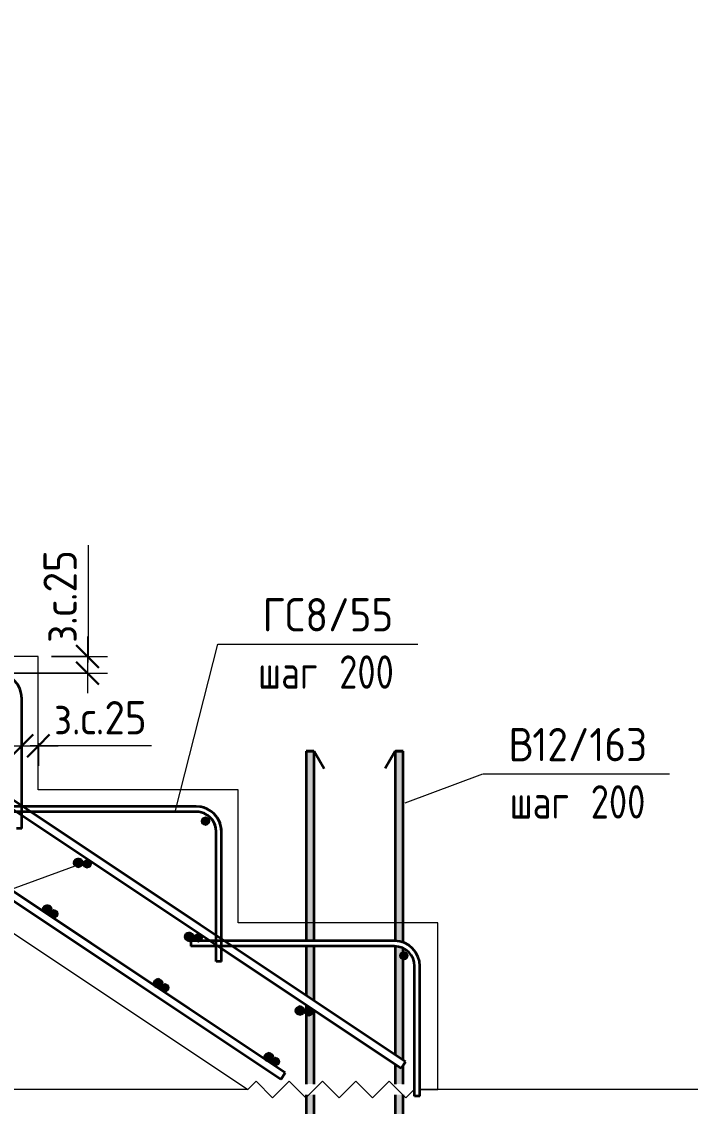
# Model space of a CAD drawing. Header units: millimetres. Extents: x 2384 to 38512, y -3571 to 48684.
# Drawn here: x 19628 to 20632, y -2595 to -967 of the extents above; entities that cross this region are included whole.
import ezdxf

# ---------------------------------------------------------------- set-up
doc = ezdxf.new("R2010")
doc.units = ezdxf.units.MM
doc.linetypes.add('01 Штриховая _2 мм_', pattern=[3, 2, -1])
for name, color, linetype, lineweight in [('AA_Dim', 7, 'Continuous', 9), ('AA_Dim-20', 7, 'Continuous', 9), ('AA_Oformlenie', 7, 'Continuous', 9), ('AA_Vinoska', 7, 'Continuous', 9), ('AF_Lestnica', 7, '01 Штриховая _2 мм_', 9), ('KR_Armatura', 7, 'Continuous', 20), ('KR_Armatura_Tonkie', 7, 'Continuous', 20), ('KR_Fundament', 7, 'Continuous', 20)]:
    doc.layers.add(name, color=color, linetype=linetype, lineweight=lineweight)
doc.styles.add('ISOCPEUR_1', font='isocpeur.ttf', dxfattribs={"width": 0.9, "height": 50})
doc.styles.add('ISOCPEUR_2', font='isocpeur.ttf', dxfattribs={"width": 0.8, "height": 50})
doc.dimstyles.new('00_Точн_3_знака__прозр_', dxfattribs={"dimscale": 304.8, "dimtxt": 49.799059, "dimasz": 0.111549, "dimexe": 0.098425, "dimexo": 0.065617, "dimgap": 0.006562, "dimtad": 1, "dimdec": 3, "dimrnd": 0.001, "dimdsep": 46, "dimtxsty": 'ISOCPEUR_1', "dimblk1": 'OBLIQUE', "dimblk2": 'OBLIQUE', "dimsah": 1, "dimcen": 0.09, "dimdle": 0.098425, "dimazin": 0, "dimtfac": 1, "dimtdec": 4, "dimtix": 1, "dimtmove": 1, "dimatfit": 3, "dimfxl": 1, "dimtvp": 1, "dimtolj": 1, "dimtzin": 0, "dimlwd": 18, "dimlwe": 18, "dimarcsym": 2})

# ---------------------------------------------------------------- blocks, each defined once
blk = doc.blocks.new('Лестницы 2 - Лестницы 2-3683097-Сечение 3')
at = {"layer": 'AF_Lestnica', "linetype": 'Continuous', "lineweight": 20}
for p, q in [((42995, -1327), (44859.4, -2570)), ((44545, -1920), (44245, -1920)), ((44545, -2120), (44545, -1920)), ((44845, -2120), (44545, -2120)), ((44845, -2320), (44845, -2120)), ((45145, -2320), (44845, -2320)), ((45145, -2570), (45145, -2320)), ((45109.4, -2570), (45110, -2570)), ((45118, -2570), (45145, -2570))]:
    blk.add_line(p, q, dxfattribs=at)
blk = doc.blocks.new('265_Выпуск П одной длины _НесАрм_РабПлоск_ - В1 _d12_ t250-V68-Сечение 3')
at = {"layer": 'KR_Armatura_Tonkie', "lineweight": 35}
for p, q in [((44947, -2062), (44947, -2347)), ((44958.8, -2062), (44947.2, -2062)), ((44947.2, -2062), (44958.8, -2062)), ((44959, -2347), (44959, -2062)), ((44959, -2062), (44974, -2088)), ((45081, -2062), (45066, -2088)), ((45081, -2062), (45081, -2347.1)), ((45081.2, -2062), (45092.8, -2062)), ((45092.8, -2062), (45081.2, -2062)), ((45093, -2349.6), (45093, -2062)), ((44947, -2355), (44947, -2428.9)), ((44959, -2436.9), (44959, -2355)), ((45081, -2355.1), (45081, -2518.2)), ((45093, -2526.2), (45093, -2358.2)), ((44947, -2443.3), (44947, -2562)), ((44959, -2562), (44959, -2451.3)), ((45081, -2532.6), (45081, -2562)), ((45093, -2562), (45093, -2533.9)), ((44947, -2578), (44947, -2622)), ((44959, -2622), (44959, -2578)), ((45081, -2578), (45081, -2622)), ((45093, -2622), (45093, -2578)), ((44947, -2622), (44947, -2634)), ((44947, -2634), (44947, -2788)), ((44959, -2634), (44959, -2622)), ((44959, -2788), (44959, -2634)), ((45081, -2622), (45081, -2634)), ((45081, -2634), (45081, -2788)), ((45093, -2634), (45093, -2622)), ((45093, -2788), (45093, -2634)), ((44962, -2800.5), (44959.7, -2793)), ((45078.2, -2800), (45074.3, -2806.5)), ((45081, -2788), (45079.3, -2797.5)), ((44968.6, -2809.9), (44962.7, -2802.3)), ((44977, -2815.2), (44970.5, -2811.3)), ((44989, -2818), (44979.5, -2816.3)), ((45063.5, -2815), (45056, -2817.3)), ((45072.7, -2808.5), (45065.3, -2814.3)), ((45051, -2818), (44989, -2818)), ((44989, -2830), (45051, -2830))]:
    blk.add_line(p, q, dxfattribs=at)
at = {"layer": 'KR_Armatura_Tonkie', "lineweight": 35, "flags": 128}
for points in [[(44948.8, -2799.8), (44949, -2800.7), (44950.3, -2803.4)], [(45092.4, -2792.4), (45093, -2789.5), (45093, -2788)], [(44953.9, -2810.7), (44954.7, -2812.2), (44956.7, -2814.3)], [(45082.7, -2815.1), (45084.4, -2813.4), (45085.5, -2811.4)], [(45089.1, -2804.7), (45090.5, -2802.1), (45090.8, -2800.6)], [(44961.9, -2819.7), (44963.6, -2821.4), (44965.6, -2822.5)], [(44972.3, -2826.1), (44974.9, -2827.5), (44976.4, -2827.8)], [(44984.6, -2829.4), (44987.5, -2830), (44989, -2830)], [(45062.8, -2828.2), (45063.7, -2828), (45066.4, -2826.7)], [(45073.7, -2823.1), (45075.2, -2822.3), (45077.3, -2820.3)]]:
    blk.add_lwpolyline(points, dxfattribs=at)
blk = doc.blocks.new('265_Выпуск П одной длины _НесАрм_РабПлоск_ - В1 _d12_ t250-V69-Сечение 3')
at = {"layer": 'KR_Armatura_Tonkie', "lineweight": 35}
h = blk.add_hatch(color=256, dxfattribs=at)
h.paths.add_polyline_path([(44954.4, -2788), (44959, -2788), (44958.8, -2578), (44947, -2578), (44947.2, -2788), (44953, -2788)])
h.paths.add_polyline_path([(44951.9, -2562), (44959, -2562), (44958.8, -2451.1), (44947, -2443.3), (44947.2, -2562), (44951.4, -2562)])
h.paths.add_polyline_path([(44959, -2436.9), (44958.8, -2355), (44947, -2355), (44947.2, -2429), (44958.9, -2436.8)])
h.paths.add_polyline_path([(44952.4, -2347), (44959, -2347), (44958.8, -2062), (44947, -2062), (44947.2, -2347), (44951.4, -2347)])
h = blk.add_hatch(color=256, dxfattribs=at)
h.paths.add_polyline_path([(45084.5, -2788), (45093, -2788), (45092.8, -2578), (45081, -2578), (45081.2, -2788), (45084, -2788)])
h.paths.add_polyline_path([(45085.9, -2562), (45093, -2562), (45092.8, -2534.2), (45089.9, -2538.6), (45081, -2532.6), (45081.2, -2562), (45085.4, -2562)])
h.paths.add_polyline_path([(45093, -2526.2), (45092.8, -2358.1), (45087, -2355.9), (45081, -2355.1), (45081.2, -2518.3), (45092.9, -2526.1)])
h.paths.add_polyline_path([(45093, -2349.6), (45092.8, -2062), (45081, -2062), (45081.2, -2347.2), (45090, -2348.4), (45092.9, -2349.6)])
for points in [[(44989, -2830), (44989, -2818), (44981.2, -2817), (44974, -2814), (44967.8, -2809.2), (44962.9, -2802.7), (44960, -2795.7), (44958.8, -2788), (44947, -2788), (44948.4, -2798.9), (44952.6, -2809), (44959.7, -2818), (44968, -2824.4), (44978.1, -2828.6), (44987.4, -2829.8)], [(45051, -2830), (45061.9, -2828.6), (45072.4, -2824.1), (45080.7, -2817.7), (45087.6, -2808.5), (45091.6, -2798.9), (45092.8, -2788), (45081, -2788), (45080, -2795.8), (45076.9, -2803.2), (45072.2, -2809.2), (45065.7, -2814.1), (45058.2, -2817.1), (45051, -2818.2), (45051, -2829.8)], [(45051, -2830), (45051, -2818), (44989, -2818.2), (44989, -2830), (45044, -2830)]]:
    blk.add_hatch(color=256, dxfattribs=at).paths.add_polyline_path(points)
for p, q in [((44947, -2062), (44947, -2347)), ((44947, -2062), (44959, -2062)), ((44958.8, -2062), (44947.2, -2062)), ((44959, -2347), (44959, -2062)), ((44959, -2062), (44974, -2088)), ((45081, -2062), (45066, -2088)), ((45081, -2062), (45081, -2347.1)), ((45081, -2062), (45093, -2062)), ((45092.8, -2062), (45081.2, -2062)), ((45093, -2349.6), (45093, -2062)), ((44947, -2355), (44947, -2428.9)), ((44959, -2436.9), (44959, -2355)), ((45081, -2355.1), (45081, -2518.2)), ((45093, -2526.2), (45093, -2358.2)), ((44947, -2443.3), (44947, -2562)), ((44959, -2562), (44959, -2451.3)), ((45081, -2532.6), (45081, -2562)), ((45093, -2562), (45093, -2533.9)), ((44947, -2578), (44947, -2622)), ((44959, -2622), (44959, -2578)), ((45081, -2578), (45081, -2622)), ((45093, -2622), (45093, -2578)), ((44947, -2622), (44947, -2634)), ((44947, -2634), (44947, -2788)), ((44959, -2634), (44959, -2622)), ((44959, -2788), (44959, -2634)), ((45081, -2622), (45081, -2634)), ((45081, -2634), (45081, -2788)), ((45093, -2634), (45093, -2622)), ((45093, -2788), (45093, -2634)), ((45051, -2818), (44989, -2818)), ((44989, -2830), (45051, -2830))]:
    blk.add_line(p, q, dxfattribs=at)
at = {"layer": 'KR_Armatura_Tonkie', "lineweight": 35, "flags": 128}
for points in [[(44947, -2788), (44949, -2800.7), (44954.7, -2812.2), (44960.3, -2818)], [(44989, -2818), (44978.3, -2816), (44969.1, -2810.4), (44962.4, -2801.9), (44959.2, -2791.5), (44959, -2788)], [(45081, -2788), (45079, -2798.7), (45073.4, -2807.9), (45064.9, -2814.6), (45054.5, -2817.8), (45051, -2818)], [(45079.7, -2818), (45084.4, -2813.4), (45090.5, -2802.1), (45093, -2789.5), (45093, -2788)], [(44960.3, -2818), (44963.6, -2821.4), (44974.9, -2827.5), (44987.5, -2830), (44989, -2830)], [(45051, -2830), (45063.7, -2828), (45075.2, -2822.3), (45079.7, -2818)]]:
    blk.add_lwpolyline(points, dxfattribs=at)
blk = doc.blocks.new('Последовательность узлов - 3мм масшт20 маскировка-V82-Сечение 3')
at = {"layer": 'AA_Oformlenie'}
for p, q in [((44859.4, -2570), (44871.9, -2557.5)), ((44896.9, -2582.5), (44871.9, -2557.5)), ((44909.4, -2570), (44896.9, -2582.5)), ((44909.4, -2570), (44921.9, -2557.5)), ((44946.9, -2582.5), (44921.9, -2557.5)), ((44959.4, -2570), (44946.9, -2582.5)), ((44959.4, -2570), (44971.9, -2557.5)), ((44996.9, -2582.5), (44971.9, -2557.5)), ((45009.4, -2570), (44996.9, -2582.5)), ((45009.4, -2570), (45021.9, -2557.5)), ((45046.9, -2582.5), (45021.9, -2557.5)), ((45059.4, -2570), (45046.9, -2582.5)), ((45059.4, -2570), (45071.9, -2557.5)), ((45096.9, -2582.5), (45071.9, -2557.5)), ((45109.4, -2570), (45096.9, -2582.5))]:
    blk.add_line(p, q, dxfattribs=at)
blk = doc.blocks.new('DIMBLOCK153-Сечение 3')
at = {"layer": 'AA_Dim-20', "lineweight": 18}
for p, q in [((19727.9, -1753.1), (19727.9, -1919.6)), ((19726.9, -1890), (19726.9, -1975)), ((19672.9, -1920), (19756.9, -1920)), ((19726.9, -1920), (19672.9, -1920)), ((19727.9, -1919.6), (19726.9, -1932.5)), ((19609.9, -1945), (19756.9, -1945)), ((19726.9, -1945), (19609.9, -1945))]:
    blk.add_line(p, q, dxfattribs=at)
at = {"layer": 'AA_Dim-20', "lineweight": 30}
for p, q in [((19726.9, -1920), (19709.9, -1903)), ((19726.9, -1920), (19743.9, -1937)), ((19726.9, -1945), (19709.9, -1928)), ((19726.9, -1945), (19743.9, -1962))]:
    blk.add_line(p, q, dxfattribs=at)
at = {"layer": 'AA_Dim-20', "color": 0, "lineweight": 18, "insert": (19660.6, -1899.6), "char_height": 50, "width": 175.829, "attachment_point": 1, "rotation": 90, "line_spacing_factor": 1.149209, "style": 'ISOCPEUR_1'}
blk.add_mtext('з.с.25', dxfattribs=at)
blk = doc.blocks.new('_Oblique')
at = {"color": 0, "linetype": 'ByBlock', "lineweight": -2}
blk.add_line((-0.5, -0.5), (0.5, 0.5), dxfattribs=at)
blk = doc.blocks.new('DIMBLOCK154-Сечение 3')
at = {"layer": 'AA_Dim-20', "lineweight": 30}
for p, q in [((19627.9, -2054.1), (19644.9, -2037.1)), ((19652.9, -2054.1), (19669.9, -2037.1)), ((19627.9, -2054.1), (19610.9, -2071.1)), ((19652.9, -2054.1), (19635.9, -2071.1))]:
    blk.add_line(p, q, dxfattribs=at)
at = {"layer": 'AA_Dim-20', "lineweight": 18}
for p, q in [((19627.9, -2050.1), (19627.9, -2084.1)), ((19627.9, -2054.1), (19627.9, -2050.1)), ((19652.9, -2050.1), (19652.9, -2084.1)), ((19652.9, -2054.1), (19652.9, -2050.1)), ((19597.9, -2054.1), (19682.9, -2054.1)), ((19656.4, -2054.3), (19640.4, -2054.1)), ((19822.9, -2054.3), (19656.4, -2054.3))]:
    blk.add_line(p, q, dxfattribs=at)
at = {"layer": 'AA_Dim-20', "color": 0, "lineweight": 18, "insert": (19676.4, -1986.9), "char_height": 50, "width": 175.829, "attachment_point": 1, "line_spacing_factor": 1.149209, "style": 'ISOCPEUR_1'}
blk.add_mtext('з.с.25', dxfattribs=at)
blk = doc.blocks.new('042_М_Арматуры - Диам длина поз _ Комментарий-2260297-Сечение 3')
at = {"layer": 'AA_Vinoska'}
blk.add_line((46426.1, 53.5), (46706.1, 53.5), dxfattribs=at)

msp = doc.modelspace()

# ---------------------------------------------------------------- hatches: boundary and pattern name
at = {"layer": 'KR_Armatura'}
h = msp.add_hatch(color=256, dxfattribs=at)
edge = h.paths.add_edge_path()
edge.add_arc((19903.8971, -2167.1267), 6, 0, 360)
for points in [[(19903.8971, -2173.1267), (19909.0932, -2170.1267), (19909.0932, -2164.1267), (19903.8971, -2161.1267), (19898.7009, -2164.1267), (19898.7009, -2170.1267), (19899.2223, -2170.4277)], [(19712.5503, -2235.723), (19717.9288, -2233.0636), (19718.315, -2227.076), (19713.3227, -2223.7478), (19707.9442, -2226.4072), (19707.558, -2232.3948)], [(19726.301, -2237.4339), (19731.4971, -2234.4339), (19731.4971, -2228.4339), (19726.301, -2225.4339), (19721.1048, -2228.4339), (19721.1048, -2234.4339)], [(19665.9555, -2305.6152), (19671.334, -2302.9558), (19671.7201, -2296.9683), (19666.7278, -2293.6401), (19661.3494, -2296.2994), (19660.9632, -2302.287)], [(19676.3779, -2312.3185), (19681.5741, -2309.3185), (19681.5741, -2303.3185), (19676.3779, -2300.3185), (19671.1818, -2303.3185), (19671.1818, -2309.3185)], [(19878.9604, -2346.663), (19884.3389, -2344.0036), (19884.725, -2338.0161), (19879.7327, -2334.6879), (19874.3543, -2337.3472), (19873.9681, -2343.3348)], [(19892.711, -2348.374), (19897.9072, -2345.374), (19897.9072, -2339.374), (19892.711, -2336.374), (19887.5149, -2339.374), (19887.5149, -2345.374)], [(20201.8971, -2375.1267), (20207.0932, -2372.1267), (20207.0932, -2366.1267), (20201.8971, -2363.1267), (20196.7009, -2366.1267), (20196.7009, -2372.1267)], [(19832.3656, -2416.5552), (19837.744, -2413.8959), (19838.1302, -2407.9083), (19833.1379, -2404.5801), (19827.7594, -2407.2395), (19827.3733, -2413.227)], [(19842.788, -2423.2585), (19847.9842, -2420.2585), (19847.9842, -2414.2585), (19842.788, -2411.2585), (19837.5919, -2414.2585), (19837.5919, -2420.2585)], [(20045.3705, -2457.603), (20050.7489, -2454.9437), (20051.1351, -2448.9561), (20046.1428, -2445.6279), (20040.7477, -2448.5457), (20040.3782, -2454.2748)], [(20059.1211, -2459.314), (20064.3172, -2456.314), (20064.3172, -2450.314), (20059.1211, -2447.314), (20053.9249, -2450.314), (20053.9249, -2456.314)], [(19998.7756, -2527.4953), (20004.1541, -2524.8359), (20004.5403, -2518.8484), (19999.548, -2515.5201), (19994.1695, -2518.1795), (19993.7833, -2524.1671)], [(20009.1981, -2534.1986), (20014.3942, -2531.1986), (20014.3942, -2525.1986), (20009.1981, -2522.1986), (20004.0019, -2525.1986), (20004.0019, -2531.1986)]]:
    msp.add_hatch(color=256, dxfattribs=at).paths.add_polyline_path(points)
h = msp.add_hatch(color=256, dxfattribs=at)
edge = h.paths.add_edge_path()
edge.add_arc((19712.9365, -2229.7354), 6, 0, 360)
h = msp.add_hatch(color=256, dxfattribs=at)
edge = h.paths.add_edge_path()
edge.add_arc((19726.301, -2231.4339), 6, 0, 360)
h = msp.add_hatch(color=256, dxfattribs=at)
edge = h.paths.add_edge_path()
edge.add_arc((19666.3417, -2299.6276), 6, 0, 360)
h = msp.add_hatch(color=256, dxfattribs=at)
edge = h.paths.add_edge_path()
edge.add_arc((19676.3779, -2306.3185), 6, 0, 360)
h = msp.add_hatch(color=256, dxfattribs=at)
edge = h.paths.add_edge_path()
edge.add_arc((19879.3466, -2340.6754), 6, 0, 360)
h = msp.add_hatch(color=256, dxfattribs=at)
edge = h.paths.add_edge_path()
edge.add_arc((19892.711, -2342.374), 6, 0, 360)
h = msp.add_hatch(color=256, dxfattribs=at)
edge = h.paths.add_edge_path()
edge.add_arc((20201.8971, -2369.1267), 6, 0, 360)
h = msp.add_hatch(color=256, dxfattribs=at)
edge = h.paths.add_edge_path()
edge.add_arc((19832.7517, -2410.5677), 6, 0, 360)
h = msp.add_hatch(color=256, dxfattribs=at)
edge = h.paths.add_edge_path()
edge.add_arc((19842.788, -2417.2585), 6, 0, 360)
h = msp.add_hatch(color=256, dxfattribs=at)
edge = h.paths.add_edge_path()
edge.add_arc((20045.7566, -2451.6155), 6, 0, 360)
h = msp.add_hatch(color=256, dxfattribs=at)
edge = h.paths.add_edge_path()
edge.add_arc((20059.1211, -2453.314), 6, 0, 360)
h = msp.add_hatch(color=256, dxfattribs=at)
edge = h.paths.add_edge_path()
edge.add_arc((19999.1618, -2521.5077), 6, 0, 360)
h = msp.add_hatch(color=256, dxfattribs=at)
edge = h.paths.add_edge_path()
edge.add_arc((20009.1981, -2528.1986), 6, 0, 360)
at = {"layer": 'KR_Armatura_Tonkie', "lineweight": 35}
h = msp.add_hatch(color=256, dxfattribs=at)
edge = h.paths.add_edge_path()
edge.add_arc((19712.9365, -2229.7354), 6, 0, 360)
for points in [[(19712.5503, -2235.723), (19717.9288, -2233.0636), (19718.315, -2227.076), (19713.3227, -2223.7478), (19707.9442, -2226.4072), (19707.558, -2232.3948)], [(19665.9555, -2305.6152), (19671.334, -2302.9558), (19671.7201, -2296.9683), (19666.7278, -2293.6401), (19661.3494, -2296.2994), (19660.9632, -2302.287)], [(19878.9604, -2346.663), (19884.3389, -2344.0036), (19884.725, -2338.0161), (19879.7327, -2334.6879), (19874.3543, -2337.3472), (19873.9681, -2343.3348)], [(19832.3656, -2416.5552), (19837.744, -2413.8959), (19838.1302, -2407.9083), (19833.1379, -2404.5801), (19827.7594, -2407.2395), (19827.3733, -2413.227)], [(20045.3705, -2457.603), (20050.7489, -2454.9437), (20051.1351, -2448.9561), (20046.1428, -2445.6279), (20040.7477, -2448.5457), (20040.3782, -2454.2748)], [(19998.7756, -2527.4953), (20004.1541, -2524.8359), (20004.5403, -2518.8484), (19999.548, -2515.5201), (19994.1695, -2518.1795), (19993.7833, -2524.1671)]]:
    msp.add_hatch(color=256, dxfattribs=at).paths.add_polyline_path(points)
h = msp.add_hatch(color=256, dxfattribs=at)
edge = h.paths.add_edge_path()
edge.add_arc((19666.3417, -2299.6276), 6, 0, 360)
h = msp.add_hatch(color=256, dxfattribs=at)
edge = h.paths.add_edge_path()
edge.add_arc((19879.3466, -2340.6754), 6, 0, 360)
h = msp.add_hatch(color=256, dxfattribs=at)
edge = h.paths.add_edge_path()
edge.add_arc((19832.7517, -2410.5677), 6, 0, 360)
h = msp.add_hatch(color=256, dxfattribs=at)
edge = h.paths.add_edge_path()
edge.add_arc((20045.7566, -2451.6155), 6, 0, 360)
h = msp.add_hatch(color=256, dxfattribs=at)
edge = h.paths.add_edge_path()
edge.add_arc((19999.1618, -2521.5077), 6, 0, 360)

# ---------------------------------------------------------------- linework, layer by layer
at = {"layer": 'AA_Vinoska'}
for p, q in [((19859.0411, -2151.2396), (19922.3873, -1901.4238)), ((19922.3873, -1901.4238), (19942.9079, -1901.4238)), ((20203.965, -2139.4449), (20320.6095, -2096.3761)), ((19718.9312, -2230.7495), (19427.2156, -2336.8956))]:
    msp.add_line(p, q, dxfattribs=at)
at = {"layer": 'KR_Armatura'}
for p, q in [((19903.8971, -2161.1267), (19898.7009, -2164.1267)), ((19898.7009, -2164.1267), (19898.7009, -2170.1267)), ((19909.0932, -2164.1267), (19903.8971, -2161.1267)), ((19909.0932, -2170.1267), (19909.0932, -2164.1267)), ((19898.7009, -2170.1267), (19899.2223, -2170.4277)), ((19899.2223, -2170.4277), (19903.8971, -2173.1267)), ((19903.8971, -2173.1267), (19909.0932, -2170.1267)), ((19707.9442, -2226.4072), (19707.558, -2232.3948)), ((19713.3227, -2223.7478), (19707.9442, -2226.4072)), ((19718.315, -2227.076), (19713.3227, -2223.7478)), ((19717.9288, -2233.0636), (19718.315, -2227.076)), ((19726.301, -2225.4339), (19721.1048, -2228.4339)), ((19721.1048, -2228.4339), (19721.1048, -2234.4339)), ((19731.4971, -2228.4339), (19726.301, -2225.4339)), ((19731.4971, -2234.4339), (19731.4971, -2228.4339)), ((19707.558, -2232.3948), (19712.5503, -2235.723)), ((19712.5503, -2235.723), (19717.9288, -2233.0636)), ((19721.1048, -2234.4339), (19726.301, -2237.4339)), ((19726.301, -2237.4339), (19731.4971, -2234.4339)), ((19666.7278, -2293.6401), (19661.3494, -2296.2994)), ((19671.7201, -2296.9683), (19666.7278, -2293.6401)), ((19661.3494, -2296.2994), (19660.9632, -2302.287)), ((19660.9632, -2302.287), (19665.9555, -2305.6152)), ((19665.9555, -2305.6152), (19671.334, -2302.9558)), ((19676.3779, -2300.3185), (19671.1818, -2303.3185)), ((19671.1818, -2303.3185), (19671.1818, -2309.3185)), ((19671.1818, -2309.3185), (19676.3779, -2312.3185)), ((19671.334, -2302.9558), (19671.7201, -2296.9683)), ((19681.5741, -2303.3185), (19676.3779, -2300.3185)), ((19676.3779, -2312.3185), (19681.5741, -2309.3185)), ((19681.5741, -2309.3185), (19681.5741, -2303.3185)), ((19874.3543, -2337.3472), (19873.9681, -2343.3348)), ((19873.9681, -2343.3348), (19878.9604, -2346.663)), ((19879.7327, -2334.6879), (19874.3543, -2337.3472)), ((19878.9604, -2346.663), (19884.3389, -2344.0036)), ((19884.725, -2338.0161), (19879.7327, -2334.6879)), ((19884.3389, -2344.0036), (19884.725, -2338.0161)), ((19892.711, -2336.374), (19887.5149, -2339.374)), ((19887.5149, -2339.374), (19887.5149, -2345.374)), ((19897.9072, -2339.374), (19892.711, -2336.374)), ((19897.9072, -2345.374), (19897.9072, -2339.374)), ((19887.5149, -2345.374), (19892.711, -2348.374)), ((19892.711, -2348.374), (19897.9072, -2345.374)), ((20201.8971, -2363.1267), (20196.7009, -2366.1267)), ((20196.7009, -2366.1267), (20196.7009, -2372.1267)), ((20196.7009, -2372.1267), (20201.8971, -2375.1267)), ((20207.0932, -2366.1267), (20201.8971, -2363.1267)), ((20201.8971, -2375.1267), (20207.0932, -2372.1267)), ((20207.0932, -2372.1267), (20207.0932, -2366.1267)), ((19827.7594, -2407.2395), (19827.3733, -2413.227)), ((19833.1379, -2404.5801), (19827.7594, -2407.2395)), ((19838.1302, -2407.9083), (19833.1379, -2404.5801)), ((19837.744, -2413.8959), (19838.1302, -2407.9083)), ((19827.3733, -2413.227), (19832.3656, -2416.5552)), ((19832.3656, -2416.5552), (19837.744, -2413.8959)), ((19842.788, -2411.2585), (19837.5919, -2414.2585)), ((19837.5919, -2414.2585), (19837.5919, -2420.2585)), ((19837.5919, -2420.2585), (19842.788, -2423.2585)), ((19847.9842, -2414.2585), (19842.788, -2411.2585)), ((19842.788, -2423.2585), (19847.9842, -2420.2585)), ((19847.9842, -2420.2585), (19847.9842, -2414.2585)), ((20040.7477, -2448.5457), (20040.3782, -2454.2748)), ((20040.3782, -2454.2748), (20045.3705, -2457.603)), ((20046.1428, -2445.6279), (20040.7477, -2448.5457)), ((20045.3705, -2457.603), (20050.7489, -2454.9437)), ((20051.1351, -2448.9561), (20046.1428, -2445.6279)), ((20050.7489, -2454.9437), (20051.1351, -2448.9561)), ((20059.1211, -2447.314), (20053.9249, -2450.314)), ((20053.9249, -2450.314), (20053.9249, -2456.314)), ((20053.9249, -2456.314), (20059.1211, -2459.314)), ((20064.3172, -2450.314), (20059.1211, -2447.314)), ((20059.1211, -2459.314), (20064.3172, -2456.314)), ((20064.3172, -2456.314), (20064.3172, -2450.314)), ((19994.1695, -2518.1795), (19993.7833, -2524.1671)), ((19999.548, -2515.5201), (19994.1695, -2518.1795)), ((20004.5403, -2518.8484), (19999.548, -2515.5201)), ((20009.1981, -2522.1986), (20004.0019, -2525.1986)), ((20004.1541, -2524.8359), (20004.5403, -2518.8484)), ((20014.3942, -2525.1986), (20009.1981, -2522.1986)), ((19993.7833, -2524.1671), (19998.7756, -2527.4953)), ((19998.7756, -2527.4953), (20004.1541, -2524.8359)), ((20004.0019, -2525.1986), (20004.0019, -2531.1986)), ((20004.0019, -2531.1986), (20009.1981, -2534.1986)), ((20009.1981, -2534.1986), (20014.3942, -2531.1986)), ((20014.3942, -2531.1986), (20014.3942, -2525.1986))]:
    msp.add_line(p, q, dxfattribs=at)
for centre in [(19903.8971, -2167.1267), (19712.9365, -2229.7354), (19726.301, -2231.4339), (19666.3417, -2299.6276), (19676.3779, -2306.3185), (19879.3466, -2340.6754), (19892.711, -2342.374), (20201.8971, -2369.1267), (19832.7517, -2410.5677), (19842.788, -2417.2585), (20045.7566, -2451.6155), (20059.1211, -2453.314), (19999.1618, -2521.5077), (20009.1981, -2528.1986)]:
    msp.add_circle(centre, 6, dxfattribs=at)
at = {"layer": 'KR_Armatura_Tonkie', "lineweight": 35}
for p, q in [((20023.5951, -2545.0077), (17656.6641, -967.0537)), ((20204.4608, -2528.5739), (17862.1805, -967.0537)), ((20016.9387, -2554.9923), (17650.0077, -977.0383)), ((20197.8044, -2538.5585), (17855.5241, -977.0383)), ((20016.9387, -2554.9923), (17786.4499, -1067.9998)), ((20016.9387, -2554.9923), (17786.4499, -1067.9998)), ((20016.9387, -2554.9923), (17786.4499, -1067.9998)), ((20016.9387, -2554.9923), (17786.4499, -1067.9998)), ((20016.9387, -2554.9923), (17786.4499, -1067.9998)), ((20023.5951, -2545.0077), (17808.0832, -1067.9998)), ((20023.5951, -2545.0077), (17808.0832, -1067.9998)), ((20023.5951, -2545.0077), (17808.0832, -1067.9998)), ((20023.5951, -2545.0077), (17808.0832, -1067.9998)), ((20023.5951, -2545.0077), (17808.0832, -1067.9998)), ((20023.5951, -2545.0077), (17864.7172, -1105.7557)), ((20016.9387, -2554.9923), (17864.7172, -1120.1779)), ((19627.8944, -2178), (19627.8944, -1983)), ((19627.8944, -2144.1962), (19627.8944, -1983)), ((19627.8944, -2144.1962), (19627.8944, -1983)), ((19627.8944, -2144.1962), (19627.8944, -1983)), ((19889.8944, -2145), (19583.8944, -2145)), ((19629.1, -2145), (19627.8944, -2144.1962)), ((19629.1, -2145), (19627.8944, -2144.1962)), ((19629.1, -2145), (19627.8944, -2144.1962)), ((19629.1, -2145), (19627.8944, -2144.1962)), ((19629.1, -2145), (19627.8944, -2144.1962)), ((19627.8944, -2145), (19627.8944, -2144.1962)), ((19629.1, -2145), (19627.8944, -2144.1962)), ((19629.1, -2145), (19627.8944, -2145)), ((19889.8944, -2145), (19629.1, -2145)), ((19889.8944, -2145), (19629.1, -2145)), ((19889.8944, -2145), (19629.1, -2145)), ((19889.8944, -2145), (19629.1, -2145)), ((19889.8944, -2145), (19629.1, -2145)), ((19889.8944, -2145), (19629.1, -2145)), ((19889.8944, -2153), (19583.8944, -2153)), ((19627.8944, -2158.6185), (19627.8944, -2153)), ((19641.1, -2153), (19627.8944, -2153)), ((19910.4667, -2347), (19627.8944, -2158.6185)), ((19910.4667, -2347), (19627.8944, -2158.6185)), ((19910.4667, -2347), (19627.8944, -2158.6185)), ((19910.4667, -2347), (19627.8944, -2158.6185)), ((19910.4667, -2347), (19627.8944, -2158.6185)), ((19627.8944, -2178), (19627.8944, -2158.6185)), ((19627.8944, -2178), (19627.8944, -2158.6185)), ((19627.8944, -2178), (19627.8944, -2158.6185)), ((19910.4667, -2347), (19627.8944, -2158.6185)), ((19919.8944, -2338.8629), (19641.1, -2153)), ((19919.8944, -2338.8629), (19641.1, -2153)), ((19919.8944, -2338.8629), (19641.1, -2153)), ((19919.8944, -2338.8629), (19641.1, -2153)), ((19919.8944, -2338.8629), (19641.1, -2153)), ((19889.8944, -2153), (19641.1, -2153)), ((19889.8944, -2153), (19641.1, -2153)), ((19889.8944, -2153), (19641.1, -2153)), ((19889.8944, -2153), (19641.1, -2153)), ((19889.8944, -2153), (19641.1, -2153)), ((19889.8944, -2153), (19641.1, -2153)), ((19919.8944, -2338.8629), (19641.1, -2153)), ((19627.8944, -2178), (19619.8944, -2178)), ((19627.8944, -2178), (19619.8944, -2178)), ((19627.8944, -2178), (19619.8944, -2178)), ((19627.8944, -2178), (19619.8944, -2178)), ((19919.8944, -2378), (19919.8944, -2183)), ((19919.8944, -2338.8629), (19919.8944, -2183)), ((19919.8944, -2338.8629), (19919.8944, -2183)), ((19919.8944, -2338.8629), (19919.8944, -2183)), ((19919.8944, -2338.8629), (19919.8944, -2183)), ((19919.8944, -2338.8629), (19919.8944, -2183)), ((19919.8944, -2338.8629), (19919.8944, -2183)), ((19927.8944, -2378), (19927.8944, -2183)), ((19927.8944, -2344.1962), (19927.8944, -2183)), ((19927.8944, -2344.1962), (19927.8944, -2183)), ((19927.8944, -2344.1962), (19927.8944, -2183)), ((19927.8944, -2344.1962), (19927.8944, -2183)), ((19927.8944, -2344.1962), (19927.8944, -2183)), ((19927.8944, -2344.1962), (19927.8944, -2183)), ((19707.9442, -2226.4072), (19707.558, -2232.3948)), ((19713.3227, -2223.7478), (19707.9442, -2226.4072)), ((19718.315, -2227.076), (19713.3227, -2223.7478)), ((19717.9288, -2233.0636), (19718.315, -2227.076)), ((19707.558, -2232.3948), (19712.5503, -2235.723)), ((19712.5503, -2235.723), (19717.9288, -2233.0636)), ((19666.7278, -2293.6401), (19661.3494, -2296.2994)), ((19671.7201, -2296.9683), (19666.7278, -2293.6401)), ((19661.3494, -2296.2994), (19660.9632, -2302.287)), ((19660.9632, -2302.287), (19665.9555, -2305.6152)), ((19665.9555, -2305.6152), (19671.334, -2302.9558)), ((19671.334, -2302.9558), (19671.7201, -2296.9683)), ((19874.3543, -2337.3472), (19873.9681, -2343.3348)), ((19873.9681, -2343.3348), (19878.9604, -2346.663)), ((19879.7327, -2334.6879), (19874.3543, -2337.3472)), ((19878.9604, -2346.663), (19884.3389, -2344.0036)), ((19884.725, -2338.0161), (19879.7327, -2334.6879)), ((19884.3389, -2344.0036), (19884.725, -2338.0161)), ((19919.8944, -2347), (19919.8944, -2338.8629)), ((19932.1, -2347), (19927.8944, -2344.1962)), ((19932.1, -2347), (19927.8944, -2344.1962)), ((19932.1, -2347), (19927.8944, -2344.1962)), ((19932.1, -2347), (19927.8944, -2344.1962)), ((19932.1, -2347), (19927.8944, -2344.1962)), ((19927.8944, -2347), (19927.8944, -2344.1962)), ((19932.1, -2347), (19927.8944, -2344.1962)), ((20187.8944, -2347), (19881.8944, -2347)), ((19881.8944, -2347), (19881.8944, -2355)), ((19910.4667, -2347), (19881.8944, -2347)), ((19881.8944, -2347), (19881.8944, -2355)), ((19910.4667, -2347), (19881.8944, -2347)), ((19881.8944, -2347), (19881.8944, -2355)), ((19910.4667, -2347), (19881.8944, -2347)), ((19881.8944, -2347), (19881.8944, -2355)), ((19910.4667, -2347), (19881.8944, -2347)), ((19881.8944, -2347), (19881.8944, -2355)), ((19910.4667, -2347), (19881.8944, -2347)), ((19881.8944, -2347), (19881.8944, -2355)), ((19910.4667, -2347), (19881.8944, -2347)), ((19881.8944, -2347), (19881.8944, -2355)), ((20187.8944, -2355), (19881.8944, -2355)), ((19919.8944, -2355), (19881.8944, -2355)), ((19919.8944, -2355), (19881.8944, -2355)), ((19919.8944, -2355), (19881.8944, -2355)), ((19919.8944, -2355), (19881.8944, -2355)), ((19919.8944, -2355), (19881.8944, -2355)), ((19919.8944, -2355), (19881.8944, -2355)), ((19919.8944, -2347), (19910.4667, -2347)), ((19919.8944, -2378), (19919.8944, -2355)), ((19919.8944, -2378), (19919.8944, -2355)), ((19919.8944, -2378), (19919.8944, -2355)), ((19919.8944, -2378), (19919.8944, -2355)), ((19919.8944, -2378), (19919.8944, -2355)), ((19919.8944, -2378), (19919.8944, -2355)), ((19932.1, -2347), (19927.8944, -2347)), ((19927.8944, -2358.6185), (19927.8944, -2355)), ((19944.1, -2355), (19927.8944, -2355)), ((20197.8044, -2538.5585), (19927.8944, -2358.6185)), ((20197.8044, -2538.5585), (19927.8944, -2358.6185)), ((20197.8044, -2538.5585), (19927.8944, -2358.6185)), ((20197.8044, -2538.5585), (19927.8944, -2358.6185)), ((20197.8044, -2538.5585), (19927.8944, -2358.6185)), ((19927.8944, -2378), (19927.8944, -2358.6185)), ((19927.8944, -2378), (19927.8944, -2358.6185)), ((19927.8944, -2378), (19927.8944, -2358.6185)), ((19927.8944, -2378), (19927.8944, -2358.6185)), ((19927.8944, -2378), (19927.8944, -2358.6185)), ((19927.8944, -2378), (19927.8944, -2358.6185)), ((20197.8044, -2538.5585), (19927.8944, -2358.6185)), ((20187.8944, -2347), (19932.1, -2347)), ((20187.8944, -2347), (19932.1, -2347)), ((20187.8944, -2347), (19932.1, -2347)), ((20187.8944, -2347), (19932.1, -2347)), ((20187.8944, -2347), (19932.1, -2347)), ((20187.8944, -2347), (19932.1, -2347)), ((20204.4608, -2528.5739), (19944.1, -2355)), ((20204.4608, -2528.5739), (19944.1, -2355)), ((20204.4608, -2528.5739), (19944.1, -2355)), ((20204.4608, -2528.5739), (19944.1, -2355)), ((20204.4608, -2528.5739), (19944.1, -2355)), ((20187.8944, -2355), (19944.1, -2355)), ((20187.8944, -2355), (19944.1, -2355)), ((20187.8944, -2355), (19944.1, -2355)), ((20187.8944, -2355), (19944.1, -2355)), ((20187.8944, -2355), (19944.1, -2355)), ((20187.8944, -2355), (19944.1, -2355)), ((20204.4608, -2528.5739), (19944.1, -2355)), ((19927.8944, -2378), (19919.8944, -2378)), ((19927.8944, -2378), (19919.8944, -2378)), ((19927.8944, -2378), (19919.8944, -2378)), ((19927.8944, -2378), (19919.8944, -2378)), ((19927.8944, -2378), (19919.8944, -2378)), ((19927.8944, -2378), (19919.8944, -2378)), ((19927.8944, -2378), (19919.8944, -2378)), ((20217.8944, -2580), (20217.8944, -2385)), ((20217.8944, -2580), (20217.8944, -2385)), ((20217.8944, -2580), (20217.8944, -2385)), ((20217.8944, -2580), (20217.8944, -2385)), ((20217.8944, -2580), (20217.8944, -2385)), ((20217.8944, -2580), (20217.8944, -2385)), ((20217.8944, -2580), (20217.8944, -2385)), ((20225.8944, -2580), (20225.8944, -2385)), ((20225.8944, -2580), (20225.8944, -2385)), ((20225.8944, -2580), (20225.8944, -2385)), ((20225.8944, -2580), (20225.8944, -2385)), ((20225.8944, -2580), (20225.8944, -2385)), ((20225.8944, -2580), (20225.8944, -2385)), ((20225.8944, -2580), (20225.8944, -2385)), ((19827.7594, -2407.2395), (19827.3733, -2413.227)), ((19833.1379, -2404.5801), (19827.7594, -2407.2395)), ((19838.1302, -2407.9083), (19833.1379, -2404.5801)), ((19837.744, -2413.8959), (19838.1302, -2407.9083)), ((19827.3733, -2413.227), (19832.3656, -2416.5552)), ((19832.3656, -2416.5552), (19837.744, -2413.8959)), ((20040.7477, -2448.5457), (20040.3782, -2454.2748)), ((20040.3782, -2454.2748), (20045.3705, -2457.603)), ((20046.1428, -2445.6279), (20040.7477, -2448.5457)), ((20045.3705, -2457.603), (20050.7489, -2454.9437)), ((20051.1351, -2448.9561), (20046.1428, -2445.6279)), ((20050.7489, -2454.9437), (20051.1351, -2448.9561)), ((19994.1695, -2518.1795), (19993.7833, -2524.1671)), ((19999.548, -2515.5201), (19994.1695, -2518.1795)), ((20004.5403, -2518.8484), (19999.548, -2515.5201)), ((20004.1541, -2524.8359), (20004.5403, -2518.8484)), ((19993.7833, -2524.1671), (19998.7756, -2527.4953)), ((19998.7756, -2527.4953), (20004.1541, -2524.8359)), ((20204.4608, -2528.5739), (20197.8044, -2538.5585)), ((20204.4608, -2528.5739), (20197.8044, -2538.5585)), ((20204.4608, -2528.5739), (20197.8044, -2538.5585)), ((20204.4608, -2528.5739), (20197.8044, -2538.5585)), ((20204.4608, -2528.5739), (20197.8044, -2538.5585)), ((20204.4608, -2528.5739), (20197.8044, -2538.5585)), ((20204.4608, -2528.5739), (20197.8044, -2538.5585)), ((20023.5951, -2545.0077), (20016.9387, -2554.9923)), ((20023.5951, -2545.0077), (20016.9387, -2554.9923)), ((20023.5951, -2545.0077), (20016.9387, -2554.9923)), ((20023.5951, -2545.0077), (20016.9387, -2554.9923)), ((20023.5951, -2545.0077), (20016.9387, -2554.9923)), ((20023.5951, -2545.0077), (20016.9387, -2554.9923)), ((20023.5951, -2545.0077), (20016.9387, -2554.9923)), ((20225.8944, -2580), (20217.8944, -2580)), ((20225.8944, -2580), (20217.8944, -2580)), ((20225.8944, -2580), (20217.8944, -2580)), ((20225.8944, -2580), (20217.8944, -2580)), ((20225.8944, -2580), (20217.8944, -2580)), ((20225.8944, -2580), (20217.8944, -2580)), ((20225.8944, -2580), (20217.8944, -2580))]:
    msp.add_line(p, q, dxfattribs=at)
for centre in [(19712.9365, -2229.7354), (19666.3417, -2299.6276), (19879.3466, -2340.6754), (19832.7517, -2410.5677), (20045.7566, -2451.6155), (19999.1618, -2521.5077)]:
    msp.add_circle(centre, 6, dxfattribs=at)
for centre, radius, start, end in [((19589.8944, -1983), 38, 0, 90), ((19589.8944, -1983), 38, 0, 90), ((19589.8944, -1983), 38, 0, 90), ((19589.8944, -1983), 38, 0, 90), ((19889.8944, -2183), 38, 0, 90), ((19889.8944, -2183), 38, 19.4951401, 90), ((19889.8944, -2183), 38, 19.4951401, 90), ((19889.8944, -2183), 38, 19.4951401, 90), ((19889.8944, -2183), 38, 19.4951401, 90), ((19889.8944, -2183), 38, 19.4951401, 90), ((19889.8944, -2183), 38, 19.4951401, 90), ((19889.8944, -2183), 30, 0, 90), ((19889.8944, -2183), 30, 75, 90), ((19889.8944, -2183), 30, 75, 90), ((19889.8944, -2183), 30, 75, 90), ((19889.8944, -2183), 30, 75, 90), ((19889.8944, -2183), 30, 75, 90), ((19889.8944, -2183), 30, 75, 90), ((19889.8944, -2183), 30, 0, 74.7720184), ((19889.8944, -2183), 30, 0, 74.7720184), ((19889.8944, -2183), 30, 0, 74.7720184), ((19889.8944, -2183), 30, 0, 74.7720184), ((19889.8944, -2183), 30, 0, 74.7720184), ((19889.8944, -2183), 30, 0, 74.7720184), ((19889.8944, -2183), 38, 0, 19.479957), ((19889.8944, -2183), 38, 0, 19.479957), ((19889.8944, -2183), 38, 0, 19.479957), ((19889.8944, -2183), 38, 0, 19.479957), ((19889.8944, -2183), 38, 0, 19.479957), ((19889.8944, -2183), 38, 0, 19.479957), ((20187.8944, -2385), 38, 0, 90), ((20187.8944, -2385), 38, 0, 90), ((20187.8944, -2385), 38, 0, 90), ((20187.8944, -2385), 38, 0, 90), ((20187.8944, -2385), 38, 0, 90), ((20187.8944, -2385), 38, 0, 90), ((20187.8944, -2385), 38, 0, 90), ((20187.8944, -2385), 30, 0, 90), ((20187.8944, -2385), 30, 0, 90), ((20187.8944, -2385), 30, 0, 90), ((20187.8944, -2385), 30, 0, 90), ((20187.8944, -2385), 30, 0, 90), ((20187.8944, -2385), 30, 0, 90), ((20187.8944, -2385), 30, 0, 90)]:
    msp.add_arc(centre, radius, start, end, dxfattribs=at)
at = {"layer": 'KR_Fundament'}
for p, q in [((19967.3393, -2570), (18072.8944, -2570)), ((20217.8944, -2570), (20217.3393, -2570)), ((22882.8941, -2570), (20225.8944, -2570))]:
    msp.add_line(p, q, dxfattribs=at)

# ---------------------------------------------------------------- block references
at = {"layer": 'AA_Oformlenie'}
msp.add_blockref('Последовательность узлов - 3мм масшт20 маскировка-V82-Сечение 3', (-24892.1056, 0), dxfattribs=at)
at = {"layer": 'AA_Vinoska'}
for p in [(-26483.1458, -1954.9172), (-26105.4442, -2149.8695)]:
    msp.add_blockref('042_М_Арматуры - Диам длина поз _ Комментарий-2260297-Сечение 3', p, dxfattribs=at)
at = {"layer": 'AF_Lestnica', "linetype": 'Continuous', "lineweight": 20}
msp.add_blockref('Лестницы 2 - Лестницы 2-3683097-Сечение 3', (-24892.1056, 0), dxfattribs=at)
at = {"layer": 'KR_Armatura_Tonkie', "lineweight": 35}
for name in ['265_Выпуск П одной длины _НесАрм_РабПлоск_ - В1 _d12_ t250-V68-Сечение 3', '265_Выпуск П одной длины _НесАрм_РабПлоск_ - В1 _d12_ t250-V68-Сечение 3', '265_Выпуск П одной длины _НесАрм_РабПлоск_ - В1 _d12_ t250-V68-Сечение 3', '265_Выпуск П одной длины _НесАрм_РабПлоск_ - В1 _d12_ t250-V68-Сечение 3', '265_Выпуск П одной длины _НесАрм_РабПлоск_ - В1 _d12_ t250-V68-Сечение 3', '265_Выпуск П одной длины _НесАрм_РабПлоск_ - В1 _d12_ t250-V68-Сечение 3', '265_Выпуск П одной длины _НесАрм_РабПлоск_ - В1 _d12_ t250-V69-Сечение 3']:
    msp.add_blockref(name, (-24892.1056, 0), dxfattribs=at)

# ---------------------------------------------------------------- texts
at = {"layer": 'AA_Vinoska', "char_height": 50, "attachment_point": 1}
for s, insert, width, style in [('ГС', (19989.6807, -1832.3417), 77.924025, 'ISOCPEUR_1'), ('8/55', (20053.9744, -1832.3417), 155.84805, 'ISOCPEUR_1'), (' 200', (20079.249, -1918.3228), 133.4008, 'ISOCPEUR_2'), ('шаг', (19982.9407, -1918.3228), 116.7257, 'ISOCPEUR_2'), ('\\fISOCPEUR|b0|i0|c204|p34|;\\W.9;В', (20359.0123, -2027.294), 43.291125, 'ISOCPEUR_1'), ('12/163', (20394.7311, -2027.294), 210.683475, 'ISOCPEUR_1'), (' 200', (20456.9507, -2113.2751), 133.4008, 'ISOCPEUR_2'), ('шаг', (20360.6423, -2113.2751), 116.7257, 'ISOCPEUR_2')]:
    msp.add_mtext(s, dxfattribs=dict(at, insert=insert, width=width, style=style))

# ---------------------------------------------------------------- dimensions: what is measured, and where the dimension line sits
at = {"layer": 'AA_Dim', "lineweight": 18}
dim = msp.add_linear_dim(base=(19726.9187, -1945), p1=(19652.8944, -1920), p2=(19589.8944, -1945), angle=90, dimstyle='00_Точн_3_знака__прозр_', override={"dimpost": 'з.с.<>', "dimfxl": 67.779053}, dxfattribs=at)
dim.commit()
dim.dimension.update_dxf_attribs({"geometry": 'DIMBLOCK153-Сечение 3', "text_midpoint": (19693.9032, -1811.6977), "dimtype": 160, "text_rotation": 90})
dim = msp.add_linear_dim(base=(19652.8944, -2054.1287), p1=(19627.8944, -2030.0871), p2=(19652.8944, -2030.0871), dimstyle='00_Точн_3_знака__прозр_', override={"dimpost": 'з.с.<>', "dimfxl": 25}, dxfattribs=at)
dim.commit()
dim.dimension.update_dxf_attribs({"geometry": 'DIMBLOCK154-Сечение 3', "text_midpoint": (19764.2692, -2020.2632), "dimtype": 160})

doc.saveas('drawing.dxf')
